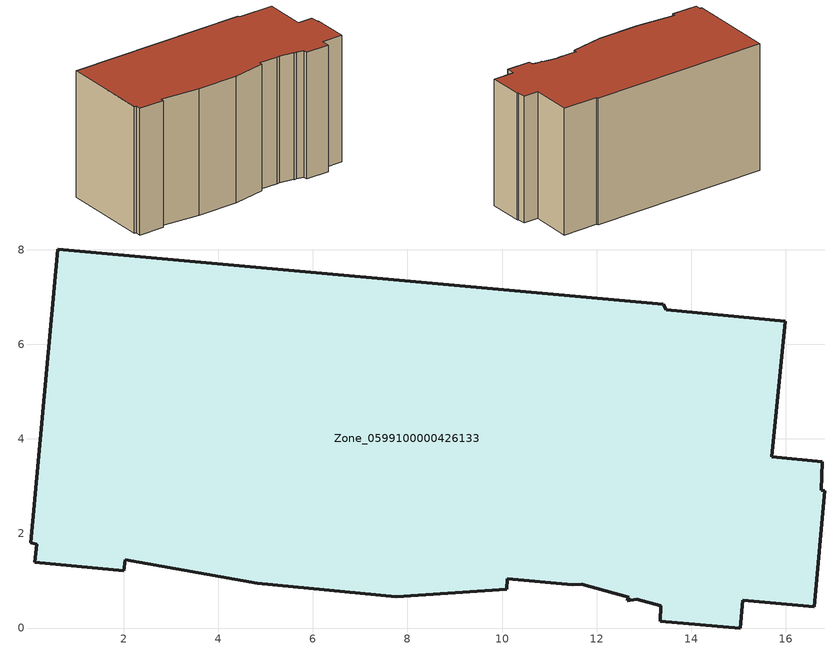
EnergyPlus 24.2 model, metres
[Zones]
Zone_0599100000426133
 floor ground (C_G): 12.85,0.61 12.65,0.58 12.68,0.65 11.68,0.93 11.49,0.91 10.11,1.04 10.1,0.82 7.76,0.66 4.82,0.94 2.03,1.44 2,1.21 0.12,1.39 0.16,1.78 0.04,1.8 0.6,8.01 13.41,6.85 13.47,6.73 15.98,6.48 15.71,3.62 16.77,3.51 16.75,2.91 16.82,2.9 16.6,0.45 15.09,0.59 15.04,0 13.34,0.15 13.36,0.47 z0
 wall outside (C_F): 13.41,6.85 0.6,8.01 0.04,1.8 0.16,1.78 0.12,1.39 2,1.21 2.03,1.44 4.82,0.94 7.76,0.66 10.1,0.82 10.11,1.04 11.49,0.91 11.68,0.93 12.68,0.65 12.65,0.58 12.85,0.61 13.36,0.47 13.34,0.15 15.04,0 15.09,0.59 16.6,0.45 16.82,2.9 16.75,2.91 16.77,3.51 15.71,3.62 15.98,6.48 13.47,6.73 13.41,6.85 z0:9.09
 roof outside (C_R): 12.85,0.61 13.36,0.47 13.34,0.15 15.04,0 15.09,0.59 16.6,0.45 16.82,2.9 16.75,2.91 16.77,3.51 15.71,3.62 15.98,6.48 13.47,6.73 13.41,6.85 0.6,8.01 0.04,1.8 0.16,1.78 0.12,1.39 2,1.21 2.03,1.44 4.82,0.94 7.76,0.66 10.1,0.82 10.11,1.04 11.49,0.91 11.68,0.93 12.68,0.65 12.65,0.58 z9.09
[BUILDING]
Pand.0599100000426133: North Axis=0; Terrain=City; Loads Convergence Tolerance Value=0.04; Temperature Convergence Tolerance Value=0.4; Solar Distribution=FullExterior; Maximum Number of Warmup Days=25; Minimum Number of Warmup Days=1
[Site:Location]
Rotterdam.The.Hague.AP_ZH_NLD Design_Conditions: Latitude=51.96; Longitude=4.45; Time Zone=1; Elevation=-4.5
[SITE:GROUNDTEMPERATURE:BUILDINGSURFACE]
18, 18, 18, 18, 18, 18, 18, 18, 18, 18, 18, 18
[MATERIAL] Thermal Absorptance=0.9; Solar Absorptance=0.7; Visible Absorptance=0.7
Name | Roughness | Thickness | Conductivity | Density | Specific Heat
G.D.2006-2014 | MediumSmooth | 0.15 | 0.06 | 540 | 1210
F.D.2006-2014 | Rough | 0.3 | 0.12 | 1920 | 840
R.D.2006-2014 | MediumRough | 0.2 | 0.08 | 1500 | 1000
[CONSTRUCTION]
C_G: G.D.2006-2014
C_F: F.D.2006-2014
C_R: R.D.2006-2014
[ZONE]
Zone_0599100000426133: Type=1; Multiplier=1; Ceiling Height=Autocalculate; Volume=Autocalculate; Floor Area=autocalculate; Part of Total Floor Area=Yes
[ZONEINFILTRATION:DESIGNFLOWRATE]
Infil_Zone_0599100000426133: Zone or ZoneList or Space or SpaceList=Zone_0599100000426133; Schedule=AlwaysOn; Design Flow Rate Calculation Method=Flow/Area; Flow Rate per Floor Area=0.0021; Constant Term Coefficient=1; Temperature Term Coefficient=0; Velocity Term Coefficient=0; Velocity Squared Term Coefficient=0
[HVACTEMPLATE:ZONE:IDEALLOADSAIRSYSTEM]
Zone_0599100000426133: Maximum Heating Supply Air Temperature=50; Minimum Cooling Supply Air Temperature=13; Maximum Heating Supply Air Humidity Ratio=0.0156; Minimum Cooling Supply Air Humidity Ratio=0.0077; Heating Limit=NoLimit; Cooling Limit=NoLimit; Dehumidification Control Type=ConstantSensibleHeatRatio; Cooling Sensible Heat Ratio=0.7; Dehumidification Setpoint=60; Humidification Control Type=None; Humidification Setpoint=30; Outdoor Air Method=None; Outdoor Air Flow Rate per Person=0.00944; Outdoor Air Flow Rate per Zone Floor Area=0; Outdoor Air Flow Rate per Zone=0; Demand Controlled Ventilation Type=None; Outdoor Air Economizer Type=NoEconomizer; Heat Recovery Type=None; Sensible Heat Recovery Effectiveness=0.7; Latent Heat Recovery Effectiveness=0.65
[ZONECONTROL:THERMOSTAT]
ThermostatControl_Zone_0599100000426133: Zone or ZoneList=Zone_0599100000426133; Control Type Schedule=DualSetpointControlType; Control 1=Thermostat_Zone_0599100000426133; Temperature Difference Between Cutout And Setpoint=0
[THERMOSTATSETPOINT:DUALSETPOINT]
Thermostat_Zone_0599100000426133: Heating Setpoint Temperature Schedule=HeatingSetpoint_Zone_0599100000426133; Cooling Setpoint Temperature Schedule=CoolingSetpoint_Zone_0599100000426133
[SCHEDULE:COMPACT]
HeatingSetpoint_Zone_0599100000426133: Through: 12/31, For: AllDays, Until: 24:00, 21
CoolingSetpoint_Zone_0599100000426133: Through: 12/31, For: AllDays, Until: 24:00, 24
DualSetpointControlType: Through: 12/31, For: AllDays, Until: 24:00, 4
AlwaysOn: Through: 12/31, For: AllDays, Until: 24:00, 1
